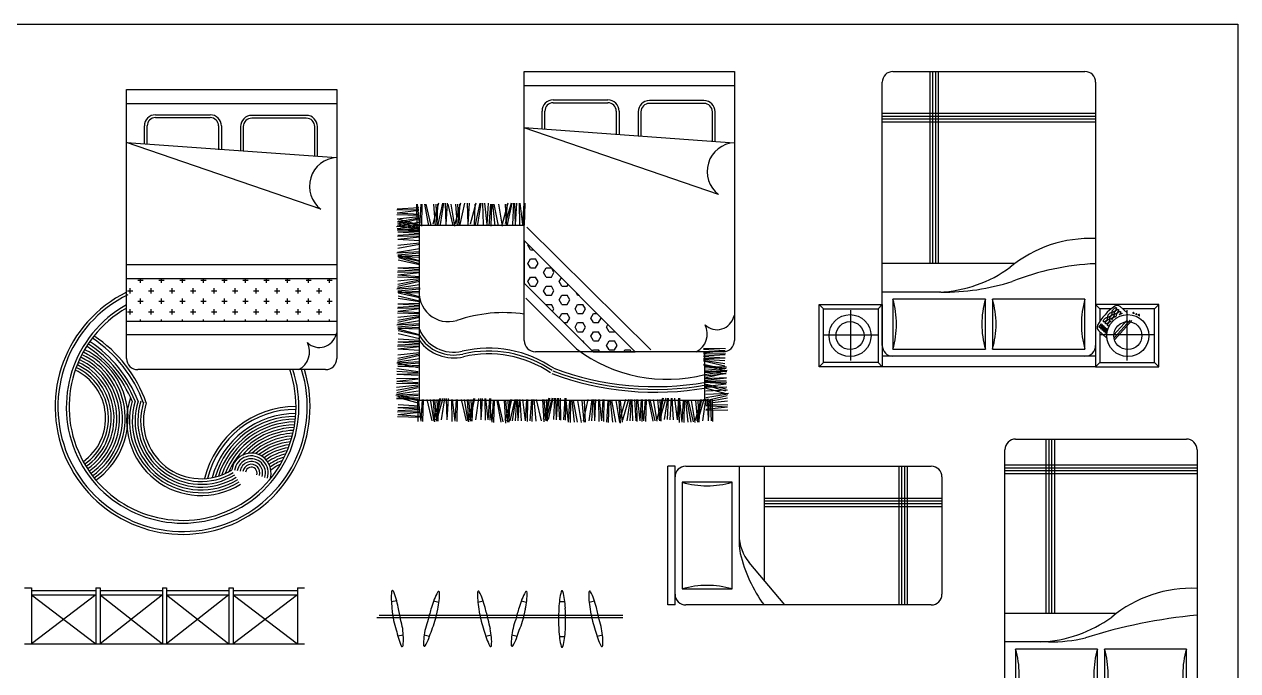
# Model space of a CAD drawing. Extents: x -42728 to 99010, y -18674 to 47645.
# Drawn here: x 22658 to 31322, y 41284 to 45898 of the extents above; entities that cross this region are included whole.
import ezdxf

# ---------------------------------------------------------------- set-up
doc = ezdxf.new("R2010")
doc.units = 0
doc.header["$LTSCALE"] = 100
doc.header["$MEASUREMENT"] = 0
doc.layers.get('0').update_dxf_attribs({"linetype": 'CONTINUOUS'})
doc.layers.add('01', color=3, linetype='CONTINUOUS')
doc.layers.add('JJ', color=1, linetype='CONTINUOUS')

# ---------------------------------------------------------------- blocks, each defined once
blk = doc.blocks.new('A$C59A94775')
for p, q in [((0, 400), (50, 400)), ((50, 400), (50, 0)), ((50, 380), (510, 380)), ((510, 350), (50, 0)), ((50, 350), (510, 0)), ((50, 350), (510, 350)), ((510, 400), (540, 400)), ((510, 400), (510, 0)), ((540, 400), (540, 0)), ((540, 380), (985, 380)), ((985, 350), (540, 0)), ((540, 350), (985, 0)), ((540, 350), (985, 350)), ((985, 400), (1015, 400)), ((985, 400), (985, 0)), ((1015, 400), (1015, 0)), ((1015, 380), (1460, 380)), ((1015, 350), (1460, 0)), ((1460, 350), (1015, 0)), ((1015, 350), (1460, 350)), ((1460, 400), (1490, 400)), ((1460, 400), (1460, 0)), ((1490, 400), (1490, 0)), ((1490, 380), (1950, 380)), ((1490, 350), (1950, 0)), ((1950, 350), (1490, 0)), ((1490, 350), (1950, 350)), ((1950, 400), (2000, 400)), ((1950, 400), (1950, 0)), ((0, 0), (2000, 0))]:
    blk.add_line(p, q)
blk = doc.blocks.new('A$C7619414A')
for p, q in [((141.8, 331.5), (103.1, 325.3)), ((442.2, 318.5), (404.2, 328)), ((759.4, 328.6), (721.1, 320.3)), ((1067.9, 318.5), (1029.9, 328)), ((1302.7, 326.5), (1341.8, 326.5)), ((1553.8, 328.6), (1515.5, 320.3)), ((0, 212.1), (1756.3, 212.1)), ((1756.3, 227.1), (15, 227.1)), ((376, 77.6), (338, 87.2)), ((1001.7, 77.6), (963.7, 87.2)), ((188, 85.5), (149.4, 79.3)), ((816.3, 85.6), (778, 77.3)), ((1302.7, 77.4), (1341.8, 77.4)), ((1610.8, 85.6), (1572.5, 77.3))]:
    blk.add_line(p, q)
for centre, radius, start, end in [((467.1, 354.8), 365, 173.00504, 182.2453), ((111.3, 398.4), 6.54, 99.02972, 173.00504), ((111.3, 398.4), 6.54, 25.05441, 99.02972), ((-213.4, 246.6), 365, 15.81414, 25.05441), ((750.4, 211.8), 365, 149.82733, 159.0676), ((440.6, 392), 6.54, 75.85202, 149.82733), ((440.6, 392), 6.54, 1.87671, 75.85202), ((82.3, 380.2), 365, 352.63644, 1.87671), ((1083, 369.4), 365, 176.1015, 185.34176), ((725.3, 393.8), 6.54, 102.12618, 176.1015), ((725.3, 393.8), 6.54, 28.15087, 102.12618), ((409.3, 224.7), 365, 18.9106, 28.15087), ((1376.1, 211.8), 365, 149.82733, 159.0676), ((1066.2, 392), 6.54, 75.85202, 149.82733), ((1066.2, 392), 6.54, 1.87671, 75.85202), ((708, 380.2), 365, 352.63644, 1.87671), ((1666.8, 298.4), 365, 163.97531, 173.21558), ((1322.2, 397.4), 6.54, 90, 163.97531), ((1322.2, 397.4), 6.54, 16.02469, 90), ((977.7, 298.4), 365, 6.78442, 16.02469), ((1877.4, 369.4), 365, 176.1015, 185.34176), ((1519.8, 393.8), 6.54, 102.12618, 176.1015), ((1519.8, 393.8), 6.54, 28.15087, 102.12618), ((1203.7, 224.7), 365, 18.9106, 28.15087), ((1008.7, 376), 906.9, 182.2453, 186.2086), ((1886.2, 471.5), 1789.6, 186.2086, 189.02972), ((-734.8, 98.9), 906.9, 11.85085, 15.81414), ((-1598.7, -82.3), 1789.6, 9.02972, 11.85085), ((2100.9, -239.4), 1789.6, 163.0309, 165.85202), ((1256.6, 18.2), 906.9, 159.0676, 163.0309), ((-1320.7, 623.1), 1789.6, 345.85202, 348.67314), ((-455.2, 449.7), 906.9, 348.67314, 352.63644), ((1622.6, 419.8), 906.9, 185.34176, 189.30506), ((2493.6, 562.6), 1789.6, 189.30506, 192.12618), ((-103.4, 49), 906.9, 14.94731, 18.9106), ((-956.2, -178.7), 1789.6, 12.12618, 14.94731), ((2726.6, -239.4), 1789.6, 163.0309, 165.85202), ((1882.3, 18.2), 906.9, 159.0676, 163.0309), ((-695, 623.1), 1789.6, 345.85202, 348.67314), ((170.5, 449.7), 906.9, 348.67314, 352.63644), ((3086.5, 191), 1789.6, 177.17888, 180), ((2204.9, 234.4), 906.9, 173.21558, 177.17888), ((439.6, 234.4), 906.9, 2.82112, 6.78442), ((-442.1, 191), 1789.6, 0, 2.82112), ((2417, 419.8), 906.9, 185.34176, 189.30506), ((3288.1, 562.6), 1789.6, 189.30506, 192.12618), ((691, 49), 906.9, 14.94731, 18.9106), ((-161.8, -178.7), 1789.6, 12.12618, 14.94731), ((1144.7, 465.9), 1062.3, 195.01984, 198.68157), ((-843.5, -73.4), 1048.2, 11.35326, 15.03959), ((1340.5, -133.1), 1029.6, 161.24038, 164.95981), ((-570.5, 520), 1040.4, 337.5518, 341.25196), ((1735.9, 472.8), 1032.4, 196.09297, 199.80729), ((-189.6, -86.5), 1023.2, 12.37043, 16.10149), ((1966.1, -133.1), 1029.6, 161.24038, 164.95981), ((55.2, 520), 1040.4, 337.5518, 341.25196), ((2304.8, 191), 1007.9, 180.00022, 183.75952), ((339.7, 191), 1007.9, 356.24048, 359.99978), ((2530.4, 472.8), 1032.4, 196.09297, 199.80729), ((604.9, -86.5), 1023.2, 12.37043, 16.10149), ((1026, 311.9), 906.9, 191.85085, 195.81414), ((-717.5, 34.8), 906.9, 2.2453, 6.2086), ((1235.4, -44), 906.9, 168.67314, 172.63644), ((-476.4, 387.5), 906.9, 339.0676, 343.0309), ((1640.8, 356.9), 906.9, 194.94731, 198.9106), ((-85.2, -13.9), 906.9, 5.34176, 9.30506), ((1861.1, -44), 906.9, 168.67314, 172.63644), ((149.3, 387.5), 906.9, 339.0676, 343.0309), ((2204.9, 169.5), 906.9, 182.82112, 186.78442), ((439.6, 169.5), 906.9, 353.21558, 357.17888), ((2435.3, 356.9), 906.9, 194.94731, 198.9106), ((709.3, -13.9), 906.9, 5.34176, 9.30506), ((504.6, 164.2), 365, 195.81414, 205.05441), ((179.8, 12.4), 6.54, 205.05441, 279.02972), ((179.8, 12.4), 6.54, 279.02972, 353.00504), ((-175.9, 56.1), 365, 353.00504, 2.2453), ((697.9, 25.4), 365, 172.63644, 181.87671), ((339.6, 13.7), 6.54, 181.87671, 255.85202), ((339.6, 13.7), 6.54, 255.85202, 329.82733), ((29.8, 193.8), 365, 329.82733, 339.0676), ((1128.1, 181.3), 365, 198.9106, 208.15087), ((812.1, 12.1), 6.54, 208.15087, 282.12618), ((812.1, 12.1), 6.54, 282.12618, 356.1015), ((454.4, 36.5), 365, 356.1015, 5.34176), ((1323.6, 25.4), 365, 172.63644, 181.87671), ((965.3, 13.7), 6.54, 181.87671, 255.85202), ((965.3, 13.7), 6.54, 255.85202, 329.82733), ((655.5, 193.8), 365, 329.82733, 339.0676), ((1666.8, 105.5), 365, 186.78442, 196.02469), ((1322.2, 6.5), 6.54, 196.02469, 270), ((1322.2, 6.5), 6.54, 270, 343.97531), ((977.7, 105.5), 365, 343.97531, 353.21558), ((1922.6, 181.3), 365, 198.9106, 208.15087), ((1606.5, 12.1), 6.54, 208.15087, 282.12618), ((1606.5, 12.1), 6.54, 282.12618, 356.1015), ((1248.9, 36.5), 365, 356.1015, 5.34176)]:
    blk.add_arc(centre, radius, start, end)
blk = doc.blocks.new('A$C489B7BA7')
at = {"layer": 'JJ', "color": 3}
for p, q in [((453, 3121.3), (1953, 3121.3)), ((453, 1200.8), (453, 3121.3)), ((1953, 3121.3), (1953, 1200.8)), ((453, 3021.3), (1953, 3021.3)), ((453, 3021.3), (1953, 3021.3)), ((579.9, 2730.6), (579.9, 2859.8)), ((599.9, 2730.6), (599.9, 2859.8)), ((659.9, 2939.8), (1049.9, 2939.8)), ((659.9, 2919.8), (1049.9, 2919.8)), ((1109.9, 2859.8), (1109.9, 2690.5)), ((1129.9, 2859.8), (1129.9, 2690.5)), ((1736.2, 2935.4), (1346.2, 2935.4)), ((1736.2, 2915.4), (1346.2, 2915.4)), ((1266.2, 2855.4), (1266.2, 2681.6)), ((1286.2, 2855.4), (1286.2, 2681.6)), ((1796.2, 2641.6), (1796.2, 2855.4)), ((1816.2, 2641.6), (1816.2, 2855.4)), ((453, 2742.7), (1952.7, 2634.6)), ((1840.8, 2265), (453, 2741.5)), ((453, 1872.3), (1953, 1872.3)), ((453, 1771.8), (1953, 1771.8)), ((453, 1464.3), (453, 1771.8)), ((534, 1759), (571.5, 1759)), ((552.8, 1740.2), (552.8, 1771.8)), ((684, 1759), (721.5, 1759)), ((702.8, 1740.2), (702.8, 1771.8)), ((834, 1759), (871.5, 1759)), ((852.8, 1740.2), (852.8, 1771.8)), ((984, 1759), (1021.5, 1759)), ((1002.8, 1740.2), (1002.8, 1771.8)), ((1134, 1759), (1171.5, 1759)), ((1152.8, 1740.2), (1152.8, 1771.8)), ((1284, 1759), (1321.5, 1759)), ((1302.8, 1740.2), (1302.8, 1771.8)), ((1434, 1759), (1471.5, 1759)), ((1452.8, 1740.2), (1452.8, 1771.8)), ((1584, 1759), (1621.5, 1759)), ((1602.8, 1740.2), (1602.8, 1771.8)), ((1734, 1759), (1771.5, 1759)), ((1752.8, 1740.2), (1752.8, 1771.8)), ((1884, 1759), (1921.5, 1759)), ((1902.8, 1740.2), (1902.8, 1771.8)), ((1953, 1771.8), (1953, 1464.3)), ((459, 1684), (496.5, 1684)), ((477.8, 1665.2), (477.8, 1702.7)), ((609, 1684), (646.5, 1684)), ((627.8, 1665.2), (627.8, 1702.7)), ((759, 1684), (796.5, 1684)), ((777.8, 1665.2), (777.8, 1702.7)), ((909, 1684), (946.5, 1684)), ((927.8, 1665.2), (927.8, 1702.7)), ((1059, 1684), (1096.5, 1684)), ((1077.8, 1665.2), (1077.8, 1702.7)), ((1209, 1684), (1246.5, 1684)), ((1227.8, 1665.2), (1227.8, 1702.7)), ((1359, 1684), (1396.5, 1684)), ((1377.8, 1665.2), (1377.8, 1702.7)), ((1509, 1684), (1546.5, 1684)), ((1527.8, 1665.2), (1527.8, 1702.7)), ((1659, 1684), (1696.5, 1684)), ((1677.8, 1665.2), (1677.8, 1702.7)), ((1809, 1684), (1846.5, 1684)), ((1827.8, 1665.2), (1827.8, 1702.7)), ((534, 1609), (571.5, 1609)), ((552.8, 1590.2), (552.8, 1627.7)), ((684, 1609), (721.5, 1609)), ((702.8, 1590.2), (702.8, 1627.7)), ((834, 1609), (871.5, 1609)), ((852.8, 1590.2), (852.8, 1627.7)), ((984, 1609), (1021.5, 1609)), ((1002.8, 1590.2), (1002.8, 1627.7)), ((1134, 1609), (1171.5, 1609)), ((1152.8, 1590.2), (1152.8, 1627.7)), ((1284, 1609), (1321.5, 1609)), ((1302.8, 1590.2), (1302.8, 1627.7)), ((1434, 1609), (1471.5, 1609)), ((1452.8, 1590.2), (1452.8, 1627.7)), ((1584, 1609), (1621.5, 1609)), ((1602.8, 1590.2), (1602.8, 1627.7)), ((1734, 1609), (1771.5, 1609)), ((1752.8, 1590.2), (1752.8, 1627.7)), ((1884, 1609), (1921.5, 1609)), ((1902.8, 1590.2), (1902.8, 1627.7)), ((459, 1534), (496.5, 1534)), ((477.8, 1515.2), (477.8, 1552.7)), ((552.8, 1464.3), (552.8, 1477.7)), ((609, 1534), (646.5, 1534)), ((627.8, 1515.2), (627.8, 1552.7)), ((702.8, 1464.3), (702.8, 1477.7)), ((759, 1534), (796.5, 1534)), ((777.8, 1515.2), (777.8, 1552.7)), ((852.8, 1464.3), (852.8, 1477.7)), ((909, 1534), (946.5, 1534)), ((927.8, 1515.2), (927.8, 1552.7)), ((1002.8, 1464.3), (1002.8, 1477.7)), ((1059, 1534), (1096.5, 1534)), ((1077.8, 1515.2), (1077.8, 1552.7)), ((1152.8, 1464.3), (1152.8, 1477.7)), ((1209, 1534), (1246.5, 1534)), ((1227.8, 1515.2), (1227.8, 1552.7)), ((1302.8, 1464.3), (1302.8, 1477.7)), ((1359, 1534), (1396.5, 1534)), ((1377.8, 1515.2), (1377.8, 1552.7)), ((1452.8, 1464.3), (1452.8, 1477.7)), ((1509, 1534), (1546.5, 1534)), ((1527.8, 1515.2), (1527.8, 1552.7)), ((1602.8, 1464.3), (1602.8, 1477.7)), ((1659, 1534), (1696.5, 1534)), ((1677.8, 1515.2), (1677.8, 1552.7)), ((1752.8, 1464.3), (1752.8, 1477.7)), ((1809, 1534), (1846.5, 1534)), ((1827.8, 1515.2), (1827.8, 1552.7)), ((1902.8, 1464.3), (1902.8, 1477.7)), ((1953, 1464.3), (453, 1464.3)), ((453, 1370.6), (1953, 1370.6)), ((1949.3, 1373.3), (1953, 1382.3)), ((1873, 1120.8), (533, 1120.8))]:
    blk.add_line(p, q, dxfattribs=at)
for centre, radius, start, end in [((659.9, 2859.8), 80, 90, 180), ((659.9, 2859.8), 60, 90, 180), ((1049.9, 2859.8), 80, 0, 90), ((1049.9, 2859.8), 60, 0, 90), ((1346.2, 2855.4), 80, 90, 180), ((1346.2, 2855.4), 60, 90, 180), ((1736.2, 2855.4), 80, 0, 90), ((1736.2, 2855.4), 60, 0, 90), ((1964.1, 2429.4), 205.5, 93.17743, 233.15091), ((852.8, 855.4), 910.2, 116.05147, 16.94861), ((852.8, 855.4), 890.2, 116.05147, 17.3413), ((852.8, 855.4), 830.2, 118.78323, 18.63896), ((852.8, 855.4), 810.2, 119.56315, 19.11668), ((-304, 566.7), 881.8, 21.92799, 56.60217), ((-304, 566.7), 901.8, 21.47523, 56.60217), ((-304, 566.7), 931.8, 19.81444, 56.60217), ((-304, 566.7), 951.8, 19.40387, 56.60217), ((1615.1, 1249), 144.4, 297.33019, 26.45552), ((1829.7, 1401.9), 122.9, 226.05383, 346.55864), ((-76.8, 774.1), 500, 305.13167, 64.8642), ((-76.8, 774.1), 520, 305.13167, 64.8642), ((-76.8, 774.1), 540, 305.13167, 64.8642), ((-304, 566.7), 861.8, 22.38648, 56.60217), ((-76.8, 774.1), 400, 305.13167, 64.8642), ((-76.8, 774.1), 420, 305.13167, 64.8642), ((-76.8, 774.1), 440, 305.13167, 64.8642), ((-76.8, 774.1), 460, 305.13167, 64.8642), ((-76.8, 774.1), 480, 305.13167, 64.8642), ((533, 1200.8), 80, 180, 270), ((1873, 1200.8), 80, 270, 0), ((-76.8, 774.1), 380, 305.13167, 64.8642), ((985.6, 754.5), 532.4, 161.85385, 301.93815), ((985.6, 754.5), 512.4, 164.09185, 301.93815), ((985.6, 754.5), 492.4, 163.29612, 301.93815), ((985.6, 754.5), 472.4, 162.459, 301.93815), ((985.6, 754.5), 452.4, 161.85385, 301.93815), ((985.6, 754.5), 432.4, 161.85385, 301.93815), ((985.6, 754.5), 412.4, 161.85385, 301.93815), ((1661.8, 186.8), 670.4, 89.89629, 166.55015), ((1661.8, 186.8), 650.4, 89.89629, 165.96756), ((1661.8, 186.8), 620.4, 89.89629, 164.81025), ((1661.8, 186.8), 600.4, 90.15827, 163.80857), ((1661.8, 186.8), 580.4, 90.35524, 162.57585), ((1661.8, 186.8), 560.4, 90.61789, 161.0516), ((1661.8, 186.8), 540.4, 90.95425, 159.14154), ((1661.8, 186.8), 520.4, 91.3739, 156.68158), ((1661.8, 186.8), 500.4, 91.88831, 139.84086), ((1661.8, 186.8), 480.4, 92.51141, 135.65105), ((1661.8, 186.8), 460.4, 93.2603, 132.7761), ((1661.8, 186.8), 440.4, 94.15628, 130.59541), ((1343.3, 383.9), 141, 341.38185, 171.59286), ((1661.8, 186.8), 420.4, 95.22629, 128.90818), ((1661.8, 186.8), 400.4, 96.50518, 127.63221), ((1661.8, 186.8), 380.4, 98.03904, 126.73912), ((1661.8, 186.8), 360.4, 99.8909, 126.23516), ((1343.3, 383.9), 121, 341.38185, 171.59286), ((1343.3, 383.9), 101, 341.38185, 171.59286), ((1343.3, 383.9), 81, 341.38185, 171.59286), ((1343.3, 383.9), 61, 341.38185, 171.59286), ((1661.8, 186.8), 340.4, 102.15047, 126.15775), ((1661.8, 186.8), 320.4, 104.95293, 126.58243), ((1661.8, 186.8), 300.4, 108.51949, 127.6446), ((1661.8, 186.8), 280.4, 113.26385, 129.59693), ((1343.3, 383.9), 41, 341.38185, 171.59286)]:
    blk.add_arc(centre, radius, start, end, dxfattribs=at)
blk = doc.blocks.new('A$C73D860BB')
at = {"layer": 'JJ', "color": 3}
for p, q in [((917.2, 588), (917.2, 2508.2)), ((917.2, 2508.2), (2417.2, 2508.2)), ((2417.2, 2508.2), (2417.2, 588)), ((917.2, 2408.2), (2417.2, 2408.2)), ((1124.1, 2306), (1514.1, 2306)), ((1124.1, 2286), (1514.1, 2286)), ((2200.3, 2301.6), (1810.3, 2301.6)), ((2200.3, 2281.6), (1810.3, 2281.6)), ((1044.1, 2096.8), (1044.1, 2226)), ((1064.1, 2096.8), (1064.1, 2226)), ((1574.1, 2226), (1574.1, 2056.8)), ((1594.1, 2226), (1594.1, 2056.8)), ((1730.3, 2221.6), (1730.3, 2047.9)), ((1750.3, 2221.6), (1750.3, 2047.9)), ((2260.3, 2007.8), (2260.3, 2221.6)), ((2280.3, 2007.8), (2280.3, 2221.6)), ((917.2, 2108.9), (2416.8, 2000.9)), ((2305, 1631.2), (917.2, 2107.8)), ((146.7, 1561.9), (149.5, 1405.1)), ((152.2, 1561.9), (169.6, 1407.9)), ((179.6, 1561.9), (169.6, 1407.9)), ((186.9, 1561.9), (183.3, 1405.1)), ((205.2, 1561.9), (234.5, 1406.9)), ((214.4, 1561.9), (250, 1408.8)), ((305.1, 1569.9), (264.3, 1418.4)), ((268.3, 1561.9), (282, 1407.9)), ((284.8, 1561.9), (292.1, 1406.9)), ((297.6, 1561.9), (292.1, 1406.9)), ((333.9, 1569.9), (299.2, 1417.7)), ((339.4, 1569.9), (316.6, 1417.7)), ((352.2, 1569.9), (356.8, 1416.8)), ((365.9, 1569.9), (356.8, 1416.8)), ((371.2, 1561.9), (406.8, 1408.8)), ((394, 1561.9), (419.6, 1406)), ((461.9, 1569.9), (421.1, 1418.4)), ((425.1, 1561.9), (438.8, 1407.9)), ((441.6, 1561.9), (448.9, 1406.9)), ((454.4, 1561.9), (448.9, 1406.9)), ((490.8, 1569.9), (456, 1417.7)), ((509, 1569.9), (513.6, 1416.8)), ((522.8, 1569.9), (513.6, 1416.8)), ((571.7, 1569.9), (530.9, 1418.4)), ((564.1, 1561.9), (558.7, 1406.9)), ((600.5, 1569.9), (565.8, 1417.7)), ((606, 1569.9), (583.2, 1417.7)), ((618.8, 1569.9), (623.4, 1416.8)), ((632.6, 1569.9), (650, 1415.9)), ((660, 1569.9), (650, 1415.9)), ((675.1, 1561.9), (665, 1407.9)), ((682.4, 1561.9), (678.8, 1405.1)), ((691.5, 1561.9), (708, 1406.9)), ((700.7, 1561.9), (729.9, 1406.9)), ((732.7, 1561.9), (758.3, 1406)), ((800.5, 1569.9), (759.8, 1418.4)), ((822.5, 1569.9), (780, 1422.3)), ((780.2, 1561.9), (787.5, 1406.9)), ((793, 1561.9), (787.5, 1406.9)), ((829.4, 1569.9), (794.7, 1417.7)), ((841.3, 1569.9), (832.2, 1417.7)), ((847.7, 1569.9), (852.3, 1416.8)), ((861.4, 1569.9), (852.3, 1416.8)), ((880.6, 1569.9), (883.4, 1413.2)), ((886.1, 1569.9), (903.5, 1415.9)), ((913.5, 1569.9), (903.5, 1415.9)), ((920.8, 1569.9), (917.2, 1413.2)), ((164.7, 1521.6), (7.9, 1518.9)), ((164.7, 1481.4), (7.9, 1485)), ((164.7, 1535.3), (10.6, 1527.1)), ((164.7, 1516.1), (10.6, 1498.8)), ((164.7, 1488.7), (10.6, 1498.8)), ((164.7, 1409.2), (4.2, 1400)), ((164.7, 1431.1), (8.8, 1405.5)), ((164.7, 1472.2), (9.7, 1455.8)), ((164.7, 1463.1), (9.7, 1433.8)), ((164.7, 1400), (10.6, 1386.3)), ((164.7, 1454), (11.5, 1418.3)), ((168.2, 1408.1), (16, 1441)), ((168.2, 1384.3), (16, 1419)), ((168.2, 1378.8), (16, 1401.7)), ((168.2, 1413.2), (16.7, 1453.9)), ((168.2, 1391.2), (20.6, 1433.6)), ((168.2, 160.4), (168.2, 1413.2)), ((168.2, 1413.2), (917.2, 1413.2)), ((936, 1398.5), (1821, 522)), ((164.7, 1383.6), (9.7, 1376.3)), ((164.7, 1370.8), (9.7, 1376.3)), ((168.2, 1333.1), (11.4, 1330.3)), ((168.2, 1346.8), (14.2, 1338.6)), ((168.2, 1327.6), (14.2, 1310.2)), ((168.2, 1300.2), (14.2, 1310.2)), ((168.2, 1366), (15.1, 1361.4)), ((168.2, 1352.3), (15.1, 1361.4)), ((168.2, 1372.4), (16, 1381.5)), ((917.2, 1302.2), (917.2, 999.3)), ((1708.3, 508), (917.2, 1302.2)), ((168.2, 1220.6), (7.8, 1211.5)), ((168.2, 1242.6), (12.3, 1217)), ((168.2, 1283.7), (13.3, 1267.3)), ((168.2, 1274.6), (13.3, 1245.3)), ((941.9, 1268.7), (945.1, 1274.2)), ((960.7, 1236.3), (941.9, 1268.7)), ((960.7, 1236.3), (982.8, 1236.3)), ((168.2, 1195), (13.3, 1187.7)), ((168.2, 1182.2), (13.3, 1187.7)), ((168.2, 1211.5), (14.2, 1197.8)), ((168.5, 1152.4), (16.3, 1185.3)), ((168.5, 1128.6), (16.3, 1163.4)), ((168.5, 1157.5), (16.9, 1198.2)), ((168.5, 1135.5), (20.8, 1178)), ((941.9, 1138.8), (960.7, 1171.3)), ((960.7, 1106.4), (941.9, 1138.8)), ((960.7, 1171.3), (998.2, 1171.3)), ((1016.9, 1138.8), (998.2, 1171.3)), ((998.2, 1106.4), (1016.9, 1138.8)), ((168.5, 1077.4), (11.7, 1074.7)), ((168.5, 1037.2), (11.7, 1040.9)), ((168.5, 1091.1), (14.4, 1082.9)), ((168.5, 1071.9), (14.4, 1054.6)), ((168.5, 1044.5), (14.4, 1054.6)), ((168.5, 1110.3), (15.3, 1105.8)), ((168.5, 1096.6), (15.3, 1105.8)), ((941.9, 1008.9), (960.7, 1041.4)), ((960.7, 1106.4), (998.2, 1106.4)), ((960.7, 1041.4), (998.2, 1041.4)), ((1016.9, 1008.9), (998.2, 1041.4)), ((1054.4, 1073.9), (1073.2, 1106.4)), ((1073.2, 1041.4), (1054.4, 1073.9)), ((1073.2, 1106.4), (1110.7, 1106.4)), ((1073.2, 1041.4), (1110.7, 1041.4)), ((1129.4, 1073.9), (1110.7, 1106.4)), ((1110.7, 1041.4), (1129.4, 1073.9)), ((168.5, 965), (8, 955.8)), ((168.5, 986.9), (12.6, 961.3)), ((168.5, 1028.1), (13.5, 1011.6)), ((168.5, 1018.9), (13.5, 989.7)), ((168.5, 955.8), (14.4, 942.1)), ((168.5, 1009.8), (15.3, 974.1)), ((917.2, 999.3), (1408.3, 508)), ((960.7, 976.4), (941.9, 1008.9)), ((960.7, 976.4), (998.2, 976.4)), ((998.2, 976.4), (1016.9, 1008.9)), ((1054.4, 944), (1073.2, 976.4)), ((1073.2, 976.4), (1110.7, 976.4)), ((1129.4, 944), (1110.7, 976.4)), ((1166.9, 1008.9), (1182.5, 1035.9)), ((1185.7, 976.4), (1166.9, 1008.9)), ((1185.7, 976.4), (1223.2, 976.4)), ((1223.2, 976.4), (1230, 988.2)), ((168.5, 939.4), (13.5, 932.1)), ((168.5, 926.6), (13.5, 932.1)), ((168.5, 894.6), (16.3, 927.5)), ((168.5, 870.8), (16.3, 905.6)), ((168.5, 865.3), (16.3, 888.2)), ((168.5, 899.7), (16.9, 940.4)), ((928.3, 892), (1291.1, 529.2)), ((1073.2, 911.5), (1054.4, 944)), ((1073.2, 911.5), (1110.7, 911.5)), ((1110.7, 911.5), (1129.4, 944)), ((1166.9, 879), (1185.7, 911.5)), ((1185.7, 846.5), (1166.9, 879)), ((1185.7, 911.5), (1223.2, 911.5)), ((1241.9, 879), (1223.2, 911.5)), ((1223.2, 846.5), (1241.9, 879)), ((1298.2, 911.5), (1286.9, 931)), ((1298.2, 911.5), (1306.4, 911.5)), ((168.5, 819.6), (11.7, 816.9)), ((168.5, 779.4), (11.7, 783.1)), ((168.5, 833.3), (14.4, 825.1)), ((168.5, 814.1), (14.4, 796.8)), ((168.5, 786.7), (14.4, 796.8)), ((168.5, 852.5), (15.3, 848)), ((168.5, 838.8), (15.3, 848)), ((1072, 844.5), (1073.2, 846.5)), ((1073.2, 846.5), (1110.7, 846.5)), ((1129.4, 814.1), (1110.7, 846.5)), ((1119.5, 796.9), (1129.4, 814.1)), ((1167.1, 749.3), (1185.7, 781.6)), ((1185.7, 846.5), (1223.2, 846.5)), ((1185.7, 781.6), (1223.2, 781.6)), ((1241.9, 749.1), (1223.2, 781.6)), ((1279.4, 814.1), (1298.2, 846.5)), ((1298.2, 781.6), (1279.4, 814.1)), ((1298.2, 846.5), (1335.7, 846.5)), ((1298.2, 781.6), (1335.7, 781.6)), ((1354.4, 814.1), (1335.7, 846.5)), ((1335.7, 781.6), (1354.4, 814.1)), ((1391.9, 749.1), (1410.7, 781.6)), ((1410.7, 781.6), (1435.8, 781.6)), ((168.5, 707.2), (8, 698)), ((168.5, 729.1), (12.6, 703.5)), ((168.5, 770.3), (13.5, 753.8)), ((168.5, 761.1), (13.5, 731.9)), ((168.5, 698), (14.4, 684.3)), ((168.5, 752), (15.3, 716.3)), ((1199.7, 716.6), (1223.2, 716.6)), ((1223.2, 716.6), (1241.9, 749.1)), ((1279.4, 684.2), (1298.2, 716.6)), ((1298.2, 716.6), (1335.7, 716.6)), ((1354.4, 684.2), (1335.7, 716.6)), ((1410.7, 716.6), (1391.9, 749.1)), ((1410.7, 716.6), (1448.2, 716.6)), ((1448.2, 716.6), (1466.9, 749.1)), ((1466.9, 749.1), (1465.3, 752)), ((1504.4, 684.2), (1514.8, 702.2)), ((2413.4, 760.5), (2417.1, 769.5)), ((168.5, 681.6), (13.5, 674.3)), ((168.5, 668.8), (13.5, 674.3)), ((168.5, 624.4), (16.3, 657.3)), ((168.5, 600.6), (16.3, 635.3)), ((168.5, 629.5), (16.9, 670.2)), ((1298.2, 651.7), (1279.4, 684.2)), ((1298.2, 651.7), (1335.7, 651.7)), ((1335.7, 651.7), (1354.4, 684.2)), ((1391.9, 619.2), (1410.7, 651.7)), ((1410.7, 586.7), (1391.9, 619.2)), ((1410.7, 651.7), (1448.2, 651.7)), ((1466.9, 619.2), (1448.2, 651.7)), ((1448.2, 586.7), (1466.9, 619.2)), ((1523.2, 651.7), (1504.4, 684.2)), ((1523.2, 651.7), (1560.7, 651.7)), ((1560.7, 651.7), (1562.3, 654.6)), ((168.5, 549.4), (11.7, 546.7)), ((168.5, 563.1), (14.4, 554.9)), ((168.5, 543.9), (14.4, 526.5)), ((168.5, 516.5), (14.4, 526.5)), ((168.5, 582.3), (15.3, 577.7)), ((168.5, 568.6), (15.3, 577.7)), ((168.5, 588.7), (16.3, 597.8)), ((1329.6, 586.7), (1335.7, 586.7)), ((1344, 572.4), (1335.7, 586.7)), ((1404.8, 511.6), (1410.7, 521.8)), ((1410.7, 586.7), (1448.2, 586.7)), ((1410.7, 521.8), (1448.2, 521.8)), ((1456.1, 508), (1448.2, 521.8)), ((1504.4, 554.3), (1523.2, 586.7)), ((1523.2, 521.8), (1504.4, 554.3)), ((1523.2, 586.7), (1560.7, 586.7)), ((1523.2, 521.8), (1560.7, 521.8)), ((1579.4, 554.3), (1560.7, 586.7)), ((1560.7, 521.8), (1579.4, 554.3)), ((1627.7, 508), (1635.7, 521.8)), ((1635.7, 521.8), (1673.2, 521.8)), ((1681.1, 508), (1673.2, 521.8)), ((2197.8, 534.5), (2354.5, 530.8)), ((2197.8, 527.2), (2351.8, 517.1)), ((168.5, 437), (8, 427.8)), ((168.5, 458.9), (12.6, 433.3)), ((168.5, 500), (13.5, 483.6)), ((168.5, 490.9), (13.5, 461.6)), ((168.5, 481.7), (15.3, 446.1)), ((2337.2, 508), (997.2, 508)), ((1408.3, 508), (1708.3, 508)), ((2197.8, 499.7), (2351.8, 517.1)), ((2197.8, 494.3), (2354.5, 497)), ((2197.8, 480.5), (2351.8, 488.8)), ((2197.8, 475.1), (2350.9, 465.9)), ((2197.8, 461.3), (2350.9, 465.9)), ((2197.8, 454.9), (2350, 445.8)), ((2197.8, 448.5), (2350, 425.7)), ((2197.8, 443.1), (2350, 408.3)), ((2202.9, 508), (2202.9, 160.4)), ((160.4, 351.6), (7.3, 347.1)), ((160.4, 337.9), (7.3, 347.1)), ((160.4, 393.7), (8.2, 426.6)), ((160.4, 364.4), (8.2, 387.3)), ((160.4, 358), (8.2, 367.2)), ((168.5, 411.4), (13.5, 404)), ((168.5, 398.6), (13.5, 404)), ((168.5, 427.8), (14.4, 414.1)), ((2197.8, 419.3), (2350, 386.4)), ((2197.8, 414.2), (2349.3, 373.4)), ((2205.8, 406.7), (2360.8, 401.2)), ((2205.8, 393.9), (2360.8, 401.2)), ((2205.8, 377.4), (2359.8, 391.1)), ((2205.8, 368.3), (2366.2, 377.4)), ((2205.8, 346.3), (2361.7, 371.9)), ((2205.8, 371), (2362.6, 367.4)), ((2205.8, 363.7), (2359.8, 353.6)), ((2205.8, 323.5), (2358.9, 359.1)), ((2205.8, 336.3), (2359.8, 353.6)), ((160.4, 318.7), (3.7, 316)), ((160.4, 278.5), (3.7, 282.1)), ((160.4, 269.3), (5.5, 252.9)), ((160.4, 260.2), (5.5, 230.9)), ((160.4, 313.2), (6.4, 295.9)), ((160.4, 285.8), (6.4, 295.9)), ((2205.8, 317.1), (2359.8, 325.3)), ((2205.8, 305.2), (2360.8, 321.6)), ((2205.8, 297.9), (2358.9, 302.5)), ((2205.8, 296.1), (2362.6, 292.4)), ((2205.8, 291.5), (2358, 282.3)), ((2205.8, 279.6), (2358, 244.9)), ((2205.8, 261.3), (2359.8, 278.7)), ((2205.8, 272.7), (2353.4, 230.2)), ((160.4, 206.3), (0, 197.1)), ((160.4, 228.2), (4.6, 202.6)), ((160.4, 180.7), (5.5, 173.4)), ((160.4, 167.9), (5.5, 173.4)), ((160.4, 197.1), (6.4, 183.4)), ((160.4, 251.1), (7.3, 215.4)), ((168.5, 155.2), (16.3, 188.2)), ((168.5, 160.4), (16.9, 201.1)), ((168.5, 138.4), (20.8, 180.8)), ((313.3, 175.9), (272.6, 24.4)), ((318.4, 175.9), (285.5, 23.7)), ((335.3, 175.9), (292.8, 28.3)), ((347.7, 175.9), (324.8, 23.7)), ((360.5, 175.9), (365, 22.8)), ((374.2, 175.9), (365, 22.8)), ((556.4, 175.9), (515.6, 24.4)), ((561.5, 175.9), (528.6, 23.7)), ((590.7, 175.9), (567.9, 23.7)), ((603.5, 175.9), (608.1, 22.8)), ((617.2, 175.9), (608.1, 22.8)), ((635.3, 175.9), (638.1, 19.1)), ((640.8, 175.9), (658.2, 21.9)), ((668.2, 175.9), (658.2, 21.9)), ((675.6, 175.9), (671.9, 19.1)), ((1093.3, 176.5), (1052.5, 25)), ((1098.4, 176.5), (1065.5, 24.3)), ((1115.2, 176.5), (1072.8, 28.9)), ((1122.1, 176.5), (1087.4, 24.3)), ((1134, 176.5), (1124.9, 24.3)), ((1140.4, 176.5), (1145, 23.4)), ((1154.1, 176.5), (1145, 23.4)), ((1159.6, 176.5), (1167.8, 22.5)), ((1173.3, 176.5), (1176.1, 19.7)), ((1206.2, 176.5), (1196.2, 22.5)), ((1213.6, 176.5), (1209.9, 19.7)), ((1904.9, 176.5), (1864.1, 25)), ((1910, 176.5), (1877.1, 24.3)), ((1926.9, 176.5), (1884.4, 28.9)), ((1939.2, 176.5), (1916.4, 24.3)), ((1945.6, 176.5), (1936.5, 24.3)), ((1965.7, 176.5), (1956.6, 23.4)), ((1971.2, 176.5), (1979.5, 22.5)), ((1990.4, 176.5), (2007.8, 22.5)), ((2017.9, 176.5), (2007.8, 22.5)), ((2025.2, 176.5), (2021.5, 19.7)), ((2205.8, 255.8), (2362.6, 258.6)), ((2205.8, 250.7), (2357.4, 210)), ((2213.8, 230.4), (2368.8, 237.7)), ((2213.8, 204.8), (2374.3, 214)), ((2213.8, 182.9), (2369.7, 208.5)), ((2213.8, 160), (2367, 195.7)), ((2213.8, 150.9), (2368.8, 180.1)), ((168.5, 94), (14.4, 85.8)), ((168.5, 113.2), (15.3, 108.6)), ((168.5, 99.5), (15.3, 108.6)), ((168.5, 119.6), (16.3, 128.7)), ((154.9, 167.9), (157.7, 11.1)), ((160.4, 167.9), (177.8, 13.8)), ((2202.9, 160.4), (168.2, 160.4)), ((187.9, 167.9), (177.8, 13.8)), ((195.2, 167.9), (191.5, 11.1)), ((222.6, 167.9), (258.2, 14.8)), ((245.4, 167.9), (271, 12)), ((267.4, 167.9), (276.5, 7.4)), ((276.5, 167.9), (290.2, 13.8)), ((293, 167.9), (300.3, 12.9)), ((305.8, 167.9), (300.3, 12.9)), ((398, 167.9), (400.8, 11.1)), ((403.5, 167.9), (420.9, 13.8)), ((430.9, 167.9), (420.9, 13.8)), ((438.2, 167.9), (434.6, 11.1)), ((465.7, 167.9), (501.3, 14.8)), ((488.5, 167.9), (514.1, 12)), ((510.5, 167.9), (519.6, 7.4)), ((519.6, 167.9), (533.3, 13.8)), ((536.1, 167.9), (543.4, 12.9)), ((548.9, 167.9), (543.4, 12.9)), ((667.2, 160.4), (684.6, 6.4)), ((694.7, 160.4), (684.6, 6.4)), ((702, 160.4), (698.3, 3.7)), ((720.3, 160.4), (749.5, 5.5)), ((729.4, 160.4), (765, 7.3)), ((774.2, 160.4), (783.3, 0)), ((820.1, 168.5), (779.4, 16.9)), ((783.3, 160.4), (797, 6.4)), ((825.2, 168.5), (792.3, 16.3)), ((799.8, 160.4), (807.1, 5.5)), ((812.6, 160.4), (807.1, 5.5)), ((849, 168.5), (814.2, 16.3)), ((854.5, 168.5), (831.6, 16.3)), ((860.9, 168.5), (851.7, 16.3)), ((867.3, 168.5), (871.8, 15.3)), ((881, 168.5), (871.8, 15.3)), ((886.5, 168.5), (894.7, 14.4)), ((905.7, 168.5), (923, 14.4)), ((933.1, 168.5), (923, 14.4)), ((934.9, 168.5), (937.7, 11.7)), ((940.4, 168.5), (936.7, 11.7)), ((967.8, 168.5), (957.8, 14.4)), ((975.1, 168.5), (971.5, 11.7)), ((984.3, 168.5), (1000.7, 13.5)), ((1002.6, 168.5), (1038.2, 15.3)), ((1047.4, 168.5), (1056.5, 8)), ((1056.5, 168.5), (1070.2, 14.4)), ((1072.9, 168.5), (1080.3, 13.5)), ((1085.7, 168.5), (1080.3, 13.5)), ((1213.2, 160.4), (1230.6, 6.4)), ((1240.6, 160.4), (1230.6, 6.4)), ((1247.9, 160.4), (1244.3, 3.7)), ((1257.1, 160.4), (1273.5, 5.5)), ((1266.2, 160.4), (1295.5, 5.5)), ((1298.2, 160.4), (1323.8, 4.6)), ((1329.3, 160.4), (1343, 6.4)), ((1371.2, 168.5), (1338.2, 16.3)), ((1345.7, 160.4), (1353.1, 5.5)), ((1400.4, 168.5), (1377.6, 16.3)), ((1406.8, 168.5), (1397.7, 16.3)), ((1413.2, 168.5), (1417.8, 15.3)), ((1426.9, 168.5), (1417.8, 15.3)), ((1446.1, 168.5), (1448.9, 11.7)), ((1451.6, 168.5), (1469, 14.4)), ((1479, 168.5), (1469, 14.4)), ((1486.3, 168.5), (1482.7, 11.7)), ((1513.6, 160.4), (1503.5, 6.4)), ((1520.9, 160.4), (1517.2, 3.7)), ((1530, 160.4), (1546.5, 5.5)), ((1539.2, 160.4), (1568.4, 5.5)), ((1571.2, 160.4), (1596.8, 4.6)), ((1593.1, 160.4), (1602.3, 0)), ((1639, 168.5), (1598.3, 16.9)), ((1602.3, 160.4), (1616, 6.4)), ((1661, 168.5), (1618.5, 20.8)), ((1673.4, 168.5), (1650.5, 16.3)), ((1679.8, 168.5), (1670.6, 16.3)), ((1686.2, 168.5), (1690.8, 15.3)), ((1705.4, 168.5), (1713.6, 14.4)), ((1719.1, 168.5), (1721.8, 11.7)), ((1724.6, 168.5), (1741.9, 14.4)), ((1752, 168.5), (1741.9, 14.4)), ((1752, 168.5), (1769.4, 14.4)), ((1759.3, 168.5), (1755.7, 11.7)), ((1779.4, 168.5), (1769.4, 14.4)), ((1786.7, 168.5), (1783.1, 11.7)), ((1805, 168.5), (1834.3, 13.5)), ((1814.2, 168.5), (1849.8, 15.3)), ((1837, 168.5), (1862.6, 12.6)), ((1868.1, 168.5), (1881.8, 14.4)), ((1884.6, 168.5), (1891.9, 13.5)), ((1897.4, 168.5), (1891.9, 13.5)), ((2019.3, 160.4), (2022, 3.7)), ((2024.8, 160.4), (2042.2, 6.4)), ((2052.2, 160.4), (2042.2, 6.4)), ((2059.5, 160.4), (2055.9, 3.7)), ((2068.7, 160.4), (2085.1, 5.5)), ((2077.8, 160.4), (2107.1, 5.5)), ((2087, 160.4), (2122.6, 7.3)), ((2109.8, 160.4), (2135.4, 4.6)), ((2177.7, 168.5), (2136.9, 16.9)), ((2140.9, 160.4), (2154.6, 6.4)), ((2182.8, 168.5), (2149.9, 16.3)), ((2199.6, 168.5), (2157.2, 20.8)), ((2157.3, 160.4), (2164.7, 5.5)), ((2170.1, 160.4), (2164.7, 5.5)), ((2212, 168.5), (2189.2, 16.3)), ((2213.8, 141.7), (2368.8, 158.2)), ((2213.8, 132.6), (2370.6, 128.9)), ((2213.8, 125.3), (2367.9, 115.2)), ((2213.8, 97.9), (2367.9, 115.2)), ((2213.8, 92.4), (2370.6, 95.1)), ((2224.8, 168.5), (2229.4, 15.3)), ((2238.5, 168.5), (2229.4, 15.3)), ((2244, 168.5), (2252.2, 14.4)), ((2257.7, 168.5), (2260.5, 11.7)), ((168.5, 80.3), (11.7, 77.5)), ((168.5, 40.1), (11.7, 43.7)), ((168.5, 74.8), (14.4, 57.4)), ((168.5, 47.4), (14.4, 57.4))]:
    blk.add_line(p, q, dxfattribs=at)
for centre, radius, start, end in [((1124.1, 2226), 80, 90, 180), ((1124.1, 2226), 60, 90, 180), ((1514.1, 2226), 80, 0, 90), ((1514.1, 2226), 60, 0, 90), ((1810.3, 2221.6), 80, 90, 180), ((1810.3, 2221.6), 60, 90, 180), ((2200.3, 2221.6), 80, 0, 90), ((2200.3, 2221.6), 60, 0, 90), ((2428.2, 1795.6), 205.5, 93.17743, 233.15091), ((375.9, 933.1), 209.9, 171.25512, 286.82159), ((773, -258.1), 1045.9, 82.07548, 108.76095), ((2079.3, 636.2), 144.4, 297.33019, 26.45552), ((2293.8, 789.1), 122.9, 226.05383, 346.55864), ((414, 771.1), 266.2, 202.60268, 283.16138), ((414, 771.1), 286.2, 210.83131, 283.16138), ((414, 771.1), 306.2, 216.62138, 283.16138), ((662.3, -293.9), 827.4, 55.79303, 103.11393), ((997.2, 588), 80, 180, 270), ((1937.8, 1385.3), 1073, 232.9317, 284.4639), ((2337.2, 588), 80, 270, 0), ((662.3, -293.9), 807.4, 55.79303, 103.11393), ((662.3, -293.9), 787.4, 55.79303, 103.11393), ((1853.1, 2340.7), 2121, 249.59038, 279.95645), ((1853.1, 2340.7), 2101, 249.59038, 279.95645), ((1853.1, 2340.7), 2081, 249.59038, 279.95645), ((1853.1, 2340.7), 2201, 277.86779, 279.95645)]:
    blk.add_arc(centre, radius, start, end, dxfattribs=at)
blk = doc.blocks.new('A$C13810C15')
at = {"layer": '01'}
for p, q in [((526.2, 2108.2), (1897.8, 2108.2)), ((791.8, 736.6), (791.8, 2108.2)), ((811.8, 736.6), (811.8, 2108.2)), ((831.8, 736.6), (831.8, 2108.2)), ((851.8, 736.6), (851.8, 2108.2)), ((450, 152.4), (450, 2032)), ((1974, 2032), (1974, 152.4)), ((450, 1810), (1974, 1810)), ((450, 1790), (1974, 1790)), ((450, 1770), (1974, 1770)), ((450, 1750), (1974, 1750)), ((1389.8, 736.6), (450, 736.6)), ((869.1, 533.4), (450, 533.4)), ((30, 414.9), (0, 444.9)), ((420, 414.9), (450, 444.9)), ((1186.6, 482.6), (526.2, 482.6)), ((526.2, 482.6), (526.2, 127)), ((1186.6, 127), (1186.6, 482.6)), ((1237.4, 482.6), (1237.4, 127)), ((1897.8, 482.6), (1237.4, 482.6)), ((1897.8, 127), (1897.8, 482.6)), ((2004, 414.9), (1974, 444.9)), ((2394, 414.9), (2424, 444.9)), ((224.9, 44.4), (224.9, 405.3)), ((2198.8, 385.1), (2147.9, 431)), ((2199.1, 44.4), (2199.1, 405.3)), ((1993.9, 260.1), (2054.3, 205.7)), ((2110.2, 195.7), (2232.3, 331.1)), ((28.9, 228), (420, 228)), ((2395.1, 228), (2004, 228)), ((526.2, 127), (1186.6, 127)), ((1237.4, 127), (1897.8, 127)), ((0, 0), (30, 30)), ((420, 30), (450, 0)), ((1974, 76.2), (450, 76.2)), ((450, 76.2), (450, 0)), ((1974, 76.2), (1974, 0)), ((2004, 30), (1974, 0)), ((2424, 0), (2394, 30)), ((1974, 0), (450, 0))]:
    blk.add_line(p, q, dxfattribs=at)
for points in [[(0, 0), (0, 444.9), (450, 444.9), (450, 0)], [(2424, 0), (2424, 444.9), (1974, 444.9), (1974, 0)], [(2016.2, 306.2), (2022.4, 300.6), (2002.7, 278.6), (1996.4, 284.3)], [(2027.4, 296), (2033.7, 290.4), (2013.9, 268.5), (2007.7, 274.1)], [(2038.1, 286.4), (2044.4, 280.8), (2024.6, 258.9), (2018.3, 264.5)], [(2049.1, 276.6), (2055.3, 270.9), (2035.5, 249), (2029.3, 254.6)]]:
    blk.add_lwpolyline(points, close=True, dxfattribs=at)
for points in [[(420, 414.9), (420, 30), (30, 30)], [(30, 30), (30, 414.9), (420, 414.9)], [(2085.7, 414.9), (2004, 414.9), (2004, 324.6)], [(2394, 30), (2394, 414.9), (2165.7, 414.9)], [(2054.4, 246.6), (2047.1, 238.5), (2040.9, 244.2), (2056.3, 261.3)], [(2201, 335.1), (2104.9, 228.6)], [(2220, 333.9), (2107.5, 209)], [(2004, 251), (2004, 30), (2394, 30)]]:
    blk.add_lwpolyline(points, dxfattribs=at)
for points in [[(2057.7, 351.6, -0.200824), (2059, 349, -0.097941), (2058.1, 343.2, -0.055066), (2055.3, 337.4, -0.041896), (2050.1, 330.7, -0.041896), (2044, 324.9, -0.055066), (2038.5, 321.5, -0.097941), (2032.8, 320, -0.200824), (2030, 321, -0.200824), (2028.8, 323.6, -0.097941), (2029.7, 329.4, -0.055066), (2032.5, 335.2, -0.041896), (2037.6, 341.9, -0.041896), (2043.8, 347.7, -0.055066), (2049.2, 351.1, -0.097941), (2054.9, 352.6, -0.200824)], [(2089.3, 386.7, -0.200824), (2090.6, 384.1, -0.097941), (2089.7, 378.2, -0.055066), (2086.9, 372.5, -0.041896), (2081.8, 365.7, -0.041896), (2075.6, 360, -0.055066), (2070.1, 356.5, -0.097941), (2064.5, 355.1, -0.200824), (2061.7, 356, -0.200824), (2060.4, 358.7, -0.097941), (2061.3, 364.5, -0.055066), (2064.1, 370.3, -0.041896), (2069.2, 377, -0.041896), (2075.4, 382.8, -0.055066), (2080.8, 386.2, -0.097941), (2086.5, 387.7, -0.200824)], [(2104.4, 373.2, -0.200824), (2105.6, 370.5, -0.097941), (2104.7, 364.7, -0.055066), (2101.9, 358.9, -0.041896), (2096.8, 352.2, -0.041896), (2090.6, 346.4, -0.055066), (2085.2, 343, -0.097941), (2079.5, 341.5, -0.200824), (2076.7, 342.5, -0.200824), (2075.4, 345.2, -0.097941), (2076.3, 351, -0.055066), (2079.1, 356.8, -0.041896), (2084.3, 363.5, -0.041896), (2090.4, 369.3, -0.055066), (2095.9, 372.7, -0.097941), (2101.6, 374.2, -0.200824)], [(2121, 421.8, -0.200824), (2122.2, 419.1, -0.097941), (2121.3, 413.3, -0.055066), (2118.5, 407.6, -0.041896), (2113.4, 400.8, -0.041896), (2107.2, 395, -0.055066), (2101.8, 391.6, -0.097941), (2096.1, 390.1, -0.200824), (2093.3, 391.1, -0.200824), (2092, 393.8, -0.097941), (2092.9, 399.6, -0.055066), (2095.7, 405.4, -0.041896), (2100.9, 412.1, -0.041896), (2107, 417.9, -0.055066), (2112.5, 421.3, -0.097941), (2118.2, 422.8, -0.200824)], [(2136, 408.3, -0.200824), (2137.2, 405.6, -0.097941), (2136.4, 399.8, -0.055066), (2133.5, 394, -0.041896), (2128.4, 387.3, -0.041896), (2122.3, 381.5, -0.055066), (2116.8, 378.1, -0.097941), (2111.1, 376.6, -0.200824), (2108.3, 377.6, -0.200824), (2107.1, 380.2, -0.097941), (2107.9, 386.1, -0.055066), (2110.8, 391.8, -0.041896), (2115.9, 398.6, -0.041896), (2122, 404.4, -0.055066), (2127.5, 407.8, -0.097941), (2133.2, 409.2, -0.200824)], [(2072.7, 338.1, -0.200824), (2074, 335.4, -0.097941), (2073.1, 329.6, -0.055066), (2070.3, 323.8, -0.041896), (2065.2, 317.1, -0.041896), (2059, 311.3, -0.055066), (2053.6, 307.9, -0.097941), (2047.9, 306.4, -0.200824), (2045.1, 307.4, -0.200824), (2043.8, 310.1, -0.097941), (2044.7, 315.9, -0.055066), (2047.5, 321.7, -0.041896), (2052.6, 328.4, -0.041896), (2058.8, 334.2, -0.055066), (2064.3, 337.6, -0.097941), (2069.9, 339.1, -0.200824)]]:
    blk.add_lwpolyline(points, format="xyb", close=True, dxfattribs=at)
for points in [[(2090.5, 333.2, -0.071443), (2091.3, 337.4, -0.055066), (2094.2, 343.2, -0.041896), (2099.3, 349.9, -0.041896), (2105.5, 355.7, -0.055066), (2110.9, 359.1, -0.097941), (2116.6, 360.6, -0.200824), (2119.4, 359.6, -0.033461), (2119.7, 359.3, -0.033461)], [(2125.6, 363.1, -0.16507), (2123.3, 364, -0.200824), (2122.1, 366.7, -0.097941), (2123, 372.5, -0.055066), (2125.8, 378.3, -0.041896), (2130.9, 385, -0.041896), (2137.1, 390.8, -0.055066), (2142.5, 394.2, -0.097941), (2148.2, 395.7, -0.200824), (2151, 394.7, -0.200824), (2152.3, 392, -0.097941), (2151.4, 386.2, -0.055066), (2148.6, 380.5, -0.041896), (2143.4, 373.7, -0.016069), (2141.2, 371.4, -0.016069)], [(2149.3, 374.8, -0.018539), (2152.1, 377.3, -0.055066), (2157.6, 380.7, -0.097941), (2163.3, 382.2, -0.200824), (2166, 381.2, -0.062917), (2166.7, 380.4, -0.062917)], [(2065.7, 293.3, -0.047538), (2062.9, 292.9, -0.200824), (2060.1, 293.9, -0.200824), (2058.8, 296.5, -0.097941), (2059.7, 302.3, -0.055066), (2062.6, 308.1, -0.041896), (2067.7, 314.9, -0.041896), (2073.8, 320.6, -0.055066), (2079.3, 324.1, -0.085363), (2084.2, 325.5, -0.085363)]]:
    blk.add_lwpolyline(points, format="xyb", dxfattribs=at)
for centre, radius in [((220, 223.2), 150), ((2204, 223.2), 150), ((220, 223.2), 100), ((2204, 223.2), 100)]:
    blk.add_circle(centre, radius, dxfattribs=at)
for centre, radius, start, end in [((526.2, 2032), 76.2, 90, 180), ((1897.8, 2032), 76.2, 0, 90), ((1935.9, 19), 897.6, 87.56726, 129.54608), ((815, 1466.2), 933.8, 272.53978, 306.04031), ((2059.3, -1130.6), 1869.1, 92.61601, 111.40694), ((889.7, 2127.2), 1594, 269.25816, 287.80337), ((-83.4, 304.8), 635, 343.73979, 16.26021), ((1796.2, 304.8), 635, 163.73979, 196.26021), ((627.8, 304.8), 635, 343.73979, 16.26021), ((2507.4, 304.8), 635, 163.73979, 196.26021), ((2324.8, 116.6), 382.3, 124.00968, 151.9312), ((2127.8, 408.7), 30, 47.97044, 124.00968), ((2253.5, 376.9), 15.8, 145.23469, 164.26798), ((2244.4, 383.2), 4.76, 12.65313, 145.23469), ((2253.5, 376.9), 12.8, 145.23469, 163.80914), ((2244.4, 383.2), 1.76, 12.65313, 145.23469), ((2233.4, 380.8), 13, 352.56495, 12.65313), ((2233.4, 380.8), 16, 350.76895, 12.65313), ((2264, 373.1), 4.61, 340.11165, 162.68966), ((2264, 373.1), 1.61, 340.11165, 172.23911), ((2253.5, 376.9), 12.8, 337.69974, 340.11165), ((2253.5, 376.9), 15.8, 337.24091, 340.11165), ((2290.1, 356.5), 19.5, 116.64066, 144.78428), ((2290.1, 356.5), 16.5, 116.64066, 143.54642), ((2283.4, 369.8), 4.67, 346.03599, 116.64066), ((2273.9, 372.2), 11.5, 311.71445, 346.03599), ((2283.4, 369.8), 1.67, 346.03599, 116.64066), ((2273.9, 372.2), 14.5, 315.21867, 346.03599), ((2014, 282.4), 30, 151.9312, 227.97044), ((526.2, 152.4), 76.2, 180, 270), ((1897.8, 152.4), 76.2, 270, 0)]:
    blk.add_arc(centre, radius, start, end, dxfattribs=at)
blk = doc.blocks.new('A$C79910B66')
at = {"layer": '01'}
for p, q in [((76.2, 1981.2), (1295.4, 1981.2)), ((295.3, 736.6), (295.3, 1981.2)), ((315.3, 736.6), (315.3, 1981.2)), ((335.3, 736.6), (335.3, 1981.2)), ((355.3, 736.6), (355.3, 1981.2)), ((0, 152.4), (0, 1905)), ((1371.6, 1905), (1371.6, 152.4)), ((0, 1796.7), (1371.6, 1796.7)), ((0, 1776.7), (1371.6, 1776.7)), ((0, 1756.7), (1371.6, 1756.7)), ((0, 1736.7), (1371.6, 1736.7)), ((787.4, 736.6), (0, 736.6)), ((310.9, 533.4), (0, 533.4)), ((76.2, 482.6), (76.2, 127)), ((660.4, 482.6), (76.2, 482.6)), ((660.4, 127), (660.4, 482.6)), ((711.2, 482.6), (711.2, 127)), ((1295.4, 482.6), (711.2, 482.6)), ((1295.4, 127), (1295.4, 482.6)), ((76.2, 127), (660.4, 127)), ((711.2, 127), (1295.4, 127)), ((1371.6, 76.2), (0, 76.2)), ((0, 76.2), (0, 0)), ((1371.6, 0), (0, 0)), ((1371.6, 76.2), (1371.6, 0))]:
    blk.add_line(p, q, dxfattribs=at)
for centre, radius, start, end in [((76.2, 1905), 76.2, 90, 180), ((1295.4, 1905), 76.2, 0, 90), ((1333.5, 19.1), 897.6, 87.56726, 129.54608), ((212.6, 1466.2), 933.8, 272.53978, 306.04031), ((1725.9, -3052.9), 3793.9, 95.35716, 107.66655), ((311.3, 1752.7), 1219.3, 269.98136, 282.46674), ((-533.4, 304.8), 635, 343.73979, 16.26021), ((1270, 304.8), 635, 163.73979, 196.26021), ((101.6, 304.8), 635, 343.73979, 16.26021), ((1905, 304.8), 635, 163.73979, 196.26021), ((76.2, 152.4), 76.2, 180, 270), ((1295.4, 152.4), 76.2, 270, 0)]:
    blk.add_arc(centre, radius, start, end, dxfattribs=at)
blk = doc.blocks.new('BED1')
at = {"layer": '01'}
for p, q in [((0, -990.6), (0, 0)), ((50.8, 0), (0, 0)), ((50.8, -990.6), (50.8, 0)), ((127, 0), (1879.6, 0)), ((508, 0), (508, -551.6)), ((685.8, 0), (685.8, -812.8)), ((1648, 0), (1648, -990.6)), ((1668, 0), (1668, -990.6)), ((1688, 0), (1688, -990.6)), ((1708, 0), (1708, -990.6)), ((1955.8, -76.2), (1955.8, -914.4)), ((457.2, -114.3), (101.6, -114.3)), ((101.6, -114.3), (101.6, -876.3)), ((457.2, -876.3), (457.2, -114.3)), ((685.8, -227.4), (1955.8, -227.4)), ((685.8, -247.4), (1955.8, -247.4)), ((685.8, -267.4), (1955.8, -267.4)), ((685.8, -287.4), (1955.8, -287.4)), ((834.7, -990.2), (579.7, -687.5)), ((101.6, -876.3), (457.2, -876.3)), ((50.8, -990.6), (0, -990.6)), ((1879.6, -990.6), (127, -990.6))]:
    blk.add_line(p, q, dxfattribs=at)
for centre, radius, start, end in [((127, -76.2), 76.2, 90, 180), ((1879.6, -76.2), 76.2, 0, 90), ((279.4, 495.3), 635, 253.73979, 286.2602), ((812.8, -491.1), 304.8, 180, 220.10593), ((812.8, -551.6), 304.8, 180, 193.3928), ((1521.8, -382.8), 1033.6, 193.3928, 216.02023), ((279.4, -1485.9), 635, 73.73979, 106.2602), ((127, -914.4), 76.2, 180, 270), ((1879.6, -914.4), 76.2, 270, 0)]:
    blk.add_arc(centre, radius, start, end, dxfattribs=at)
blk = doc.blocks.new('A$C67397F3B')
at = {"layer": '01', "rotation": 90}
blk.add_blockref('BED1', (0, 0), dxfattribs=at)

msp = doc.modelspace()

# ---------------------------------------------------------------- linework, layer by layer
for p, q in [((-1333.00742, 45898.4678), (31321.88545, 45898.4678)), ((31321.88545, 45898.4678), (31321.88545, 21426.20992))]:
    msp.add_line(p, q)

# ---------------------------------------------------------------- block references
for name, p in [('A$C73D860BB', (25310.49154, 43052.48109)), ('A$C13810C15', (28333.48813, 43453.21149)), ('A$C489B7BA7', (22935.27977, 42312.67119)), ('A$C79910B66', (29659.90503, 40956.35278)), ('A$C59A94775', (22659.25873, 41477.12033)), ('A$C7619414A', (25175.52031, 41451.7235))]:
    msp.add_blockref(name, p)
at = {"rotation": 270}
msp.add_blockref('A$C67397F3B', (27253.84665, 42744.22684), dxfattribs=at)

doc.saveas('drawing.dxf')
